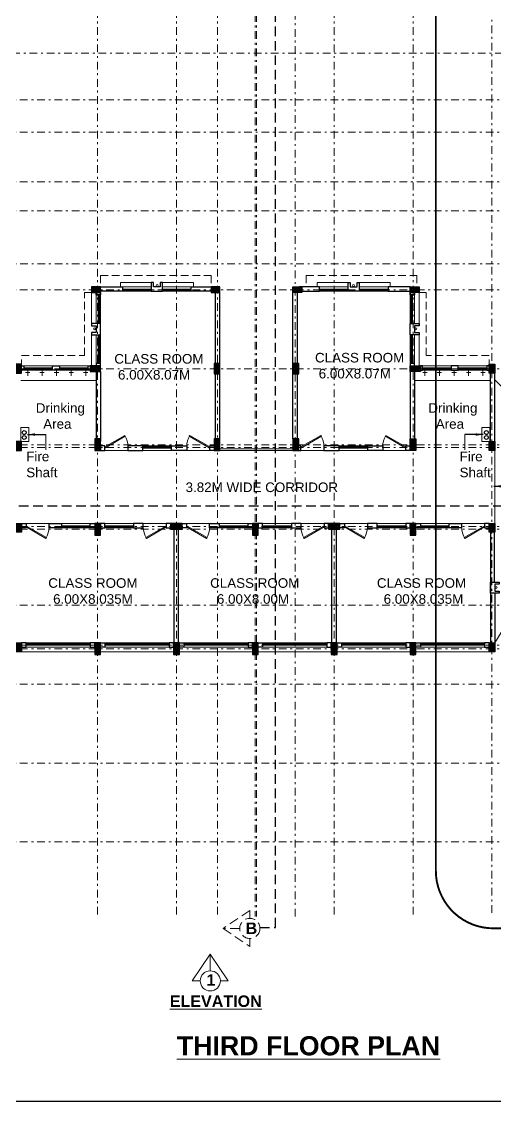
# Model space of a CAD drawing. Header units: millimetres. Extents: x 3614 to 12428, y -844 to 6844.
# Drawn here: x 5752.5 to 5777.2, y -352.7 to -296.4 of the extents above; entities that cross this region are included whole.
import ezdxf

# ---------------------------------------------------------------- set-up
doc = ezdxf.new("R2010")
doc.units = ezdxf.units.MM
doc.header["$LTSCALE"] = 40
doc.header["$MEASUREMENT"] = 0
for name, pattern in [('DASHDOT', [1, 0.5, -0.25, 0, -0.25]), ('DASHED', [0.75, 0.5, -0.25]), ('DASHED2', [0.375, 0.25, -0.125])]:
    doc.linetypes.add(name, pattern=pattern)
doc.layers.get('0').update_dxf_attribs({"linetype": 'CONTINUOUS', "lineweight": 20})
for name, color, linetype, lineweight in [('Beam', 254, 'CONTINUOUS', 25), ('CLL LEV.', 15, 'CONTINUOUS', 18), ('Column', 252, 'CONTINUOUS', 30), ('Column Hatch', 253, 'CONTINUOUS', 13), ('Dim', 220, 'CONTINUOUS', 15), ('Door', 54, 'CONTINUOUS', 18), ('EXPANSION JOINT', 248, 'CONTINUOUS', 20), ('Fixture', 44, 'CONTINUOUS', 15), ('GRID', 134, 'DASHDOT', 13), ('Hidden', 30, 'DASHED', 18), ('LINE', 22, 'CONTINUOUS', 13), ('Railing', 23, 'CONTINUOUS', 18), ('Section', 72, 'DASHED2', 30), ('Services', 1, 'DASHED', 30), ('TEXT', 7, 'CONTINUOUS', 20), ('Ventilator', 6, 'DASHED', 18), ('Wall', 7, 'CONTINUOUS', 30), ('Window', 150, 'CONTINUOUS', 15), ('Window-Wall', 7, 'CONTINUOUS', 18)]:
    doc.layers.add(name, color=color, linetype=linetype, lineweight=lineweight)
doc.styles.add('DIM', font='arial.ttf')
doc.styles.add('L120', font='simplex.shx', dxfattribs={"height": 1})
doc.styles.get("Standard").update_dxf_attribs({"font": 'txt.shx', "height": 0.03937})
doc.styles.add('Tabrej', font='GOTHIC.TTF')
doc.styles.add('Tabrej.', font='GOTHIC.TTF', dxfattribs={"height": 1})
doc.dimstyles.get("Standard").update_dxf_attribs({"dimtxt": 0.18, "dimasz": 0.18, "dimexe": 0.18, "dimexo": 0.0625, "dimgap": 0.09, "dimtad": 0, "dimtih": 1, "dimtoh": 1, "dimdec": 4, "dimzin": 0, "dimdsep": 46, "dimtxsty": 'Standard', "dimcen": 0.09, "dimadec": 0, "dimazin": 0, "dimtfac": 1, "dimtdec": 4, "dimtofl": 0, "dimtmove": 0, "dimatfit": 3, "dimfxl": 0, "dimtolj": 1, "dimtzin": 0, "dimarcsym": 0})

# ---------------------------------------------------------------- blocks, each defined once
blk = doc.blocks.new('VENT 2')
at = {"layer": 'Ventilator', "linetype": 'Continuous', "ltscale": 0.02}
for p, q in [((0, 0.182), (1.5, 0.182)), ((0, 0.152), (1.5, 0.152))]:
    blk.add_line(p, q, dxfattribs=at)
at = {"layer": 'Window-Wall'}
for p, q in [((0, 0.23), (1.5, 0.23)), ((0, 0), (0, 0.23)), ((0, 0.115), (1.5, 0.115)), ((1.5, 0), (0, 0)), ((1.5, 0.23), (1.5, 0))]:
    blk.add_line(p, q, dxfattribs=at)
blk = doc.blocks.new('COLUMN 546')
at = {"layer": 'Column Hatch'}
h = blk.add_hatch(color=0, dxfattribs=at)
h.dxf.hatch_style = 1
h.paths.add_polyline_path([(0, 0), (0.3, 0), (0.3, 0.46), (0, 0.46)])
at = {"layer": 'Column'}
for p, q in [((0.3, 0.46), (0, 0.46)), ((0, 0.46), (0, 0)), ((0, 0), (0.3, 0)), ((0.3, 0), (0.3, 0.46))]:
    blk.add_line(p, q, dxfattribs=at)
blk = doc.blocks.new('*U18')
for p, q in [((0, 0), (0, -6)), ((40, 0), (40, -6))]:
    blk.add_line(p, q)
blk.add_lwpolyline([(0, 0), (34.6, 20), (35.5, 18.5), (0.9, -1.5)], close=True)
blk.add_arc((0, 0), 40, 0, 30)
blk = doc.blocks.new('DOOR1')
at = {"layer": 'Door'}
blk.add_line((0, 0), (1.2, 0), dxfattribs=at)
at = {"layer": 'Door', "xscale": 0.0300000000000013, "yscale": 0.0300000000000013, "zscale": 0.0300000000000013}
blk.add_blockref('*U18', (0, 0.18), dxfattribs=at)
blk = doc.blocks.new('windoe 3')
at = {"layer": 'CLL LEV.'}
blk.add_line((3.585, -0.23), (-0.23, -0.23), dxfattribs=at)
at = {"layer": 'Window'}
for p, q in [((3.355, 0.179), (0, 0.179)), ((3.355, 0.149), (0, 0.149))]:
    blk.add_line(p, q, dxfattribs=at)
at = {"layer": 'Window-Wall'}
blk.add_line((3.355, 0.115), (0, 0.115), dxfattribs=at)
at = {"layer": 'Window-Wall', "ltscale": 0.05}
blk.add_lwpolyline([(0, 0), (3.355, 0), (3.355, 0.23), (0, 0.23)], close=True, dxfattribs=at)
blk = doc.blocks.new('SHAFT2')
at = {"layer": 'Fixture'}
blk.add_circle((0.302, 0.307), 0.05, dxfattribs=at)
at = {"layer": 'Wall'}
blk.add_lwpolyline([(0, 0.585), (0.46, 0.585), (0.46, 0.47), (0.23, 0.47), (0.23, 0.115), (0.46, 0.115), (0.46, 0), (0, 0), (0, 0.585)], dxfattribs=at)
blk = doc.blocks.new('WINDOW 1')
at = {"layer": 'CLL LEV.'}
for p, q in [((-0.115, -0.23), (-0.115, -0.46)), ((-0.115, -0.46), (1.615, -0.46)), ((1.615, -0.23), (1.615, -0.46))]:
    blk.add_line(p, q, dxfattribs=at)
at = {"layer": 'Window'}
for p, q in [((0, -0.051), (1.5, -0.051)), ((0, -0.081), (1.5, -0.081))]:
    blk.add_line(p, q, dxfattribs=at)
at = {"layer": 'Window-Wall'}
for p, q in [((0, 0), (1.5, 0)), ((0, -0.23), (0, 0)), ((1.5, 0), (1.5, -0.23)), ((0, -0.115), (1.5, -0.115)), ((1.5, -0.23), (0, -0.23))]:
    blk.add_line(p, q, dxfattribs=at)
blk = doc.blocks.new('colm 600')
at = {"layer": 'Column Hatch'}
h = blk.add_hatch(color=0, dxfattribs=at)
h.dxf.hatch_style = 1
h.paths.add_polyline_path([(5460.775, -628.796), (5460.475, -628.796), (5460.475, -629.396), (5460.775, -629.396)])
at = {"layer": 'Column'}
for p, q in [((5460.775, -628.796), (5460.475, -628.796)), ((5460.475, -628.796), (5460.475, -629.396)), ((5460.775, -629.396), (5460.775, -628.796)), ((5460.475, -629.396), (5460.775, -629.396))]:
    blk.add_line(p, q, dxfattribs=at)
blk = doc.blocks.new('COLM 530')
at = {"layer": 'Column Hatch'}
h = blk.add_hatch(color=0, dxfattribs=at)
h.dxf.hatch_style = 1
h.paths.add_polyline_path([(5443.518, -633.795), (5443.218, -633.795), (5443.218, -634.325), (5443.518, -634.325)])
at = {"layer": 'Column'}
for p, q in [((5443.518, -633.795), (5443.218, -633.795)), ((5443.218, -633.795), (5443.218, -634.325)), ((5443.518, -634.325), (5443.518, -633.795)), ((5443.218, -634.325), (5443.518, -634.325))]:
    blk.add_line(p, q, dxfattribs=at)
blk = doc.blocks.new('PROJ FNVJ')
at = {"layer": 'Hidden', "ltscale": 0.02}
for p, q in [((5461.628, -603.619), (5467.398, -603.619)), ((5461.628, -603.619), (5461.628, -604.221)), ((5467.398, -603.619), (5467.398, -604.221))]:
    blk.add_line(p, q, dxfattribs=at)
blk = doc.blocks.new('drt')
at = {"layer": 'TEXT', "ltscale": 0.05}
for p, q in [((44.942, -30.84), (45.881, -29.442)), ((45.881, -30.314), (45.881, -29.442)), ((45.881, -29.442), (46.819, -30.84)), ((44.942, -30.84), (45.355, -30.84)), ((46.407, -30.84), (46.819, -30.84))]:
    blk.add_line(p, q, dxfattribs=at)
blk.add_circle((45.881, -30.84), 0.526, dxfattribs=at)
at = {"layer": 'TEXT', "insert": (45.684, -30.492), "char_height": 0.6, "attachment_point": 1, "rotation": 359.4813, "style": 'Tabrej.'}
blk.add_mtext_dynamic_manual_height_columns('{\\fArial|b1|i0|c0|p34;1}', width=20.54056, gutter_width=5, heights=[0], dxfattribs=at)
at = {"layer": 'TEXT', "insert": (43.767, -31.598), "char_height": 0.6, "attachment_point": 1, "style": 'Tabrej.'}
blk.add_mtext_dynamic_manual_height_columns('{\\fArial|b1|i0|c0|p34;\\LELEVATION }', width=20.54056, gutter_width=5, heights=[0], dxfattribs=at)
blk = doc.blocks.new('BDHVBFH')
at = {"layer": 'Section', "color": 7, "linetype": 'ByBlock', "lineweight": 20, "ltscale": 0.05}
for p, q in [((5432.399, -574.787), (5431.461, -576.186)), ((5432.399, -575.66), (5432.399, -574.787)), ((5433.338, -576.186), (5432.399, -574.787)), ((5431.873, -576.186), (5431.461, -576.186)), ((5433.338, -576.186), (5432.925, -576.186))]:
    blk.add_line(p, q, dxfattribs=at)
blk.add_circle((5432.399, -576.186), 0.526, dxfattribs=at)
blk = doc.blocks.new('SECT BB')
at = {"layer": 'Section', "ltscale": 0.05}
for p, q in [((5469.946, -289.614), (5470.752, -289.614)), ((5470.752, -343.655), (5470.752, -289.614)), ((5469.946, -343.655), (5470.752, -343.655))]:
    blk.add_line(p, q, dxfattribs=at)
at = {"layer": 'Section', "rotation": 90}
for p in [(4893.237, -5721.963), (4893.237, -5776.106)]:
    blk.add_blockref('BDHVBFH', p, dxfattribs=at)
at = {"layer": 'Section', "char_height": 0.6, "attachment_point": 1, "rotation": 1.0017, "style": 'Tabrej'}
for insert in [(5469.197, -289.257), (5469.197, -343.405)]:
    blk.add_mtext_dynamic_manual_height_columns('{\\fArial|b1|i0|c0|p34;B}', width=20.54056, gutter_width=5, heights=[0], dxfattribs=dict(at, insert=insert))
blk = doc.blocks.new('SEC AA')
at = {"layer": 'Section', "ltscale": 0.05}
blk.add_line((5428.116, -321.664), (5509.295, -321.664), dxfattribs=at)
blk = doc.blocks.new('GRID TY6')
at = {"layer": 'GRID', "lineweight": 18, "ltscale": 0.02}
for p, q in [((5461.4778, -290.0307), (5461.4778, -340.9309)), ((5465.5928, -290.0307), (5465.5928, -340.9309)), ((5473.8228, -290.0307), (5473.8228, -340.9309)), ((5477.9378, -290.0307), (5477.9378, -340.9309)), ((5469.7078, -290.2417), (5469.7078, -340.9309)), ((5482.0528, -291.7377), (5482.0528, -340.9309)), ((5432.7255, -295.8856), (5508.2295, -295.8856)), ((5508.2295, -300.0006), (5432.7255, -300.0006)), ((5508.2295, -304.1156), (5432.7249, -304.1156)), ((5508.2295, -308.2306), (5432.7255, -308.2306)), ((5508.2295, -312.3456), (5432.7255, -312.3456)), ((5508.2295, -316.3106), (5433.2737, -316.3106)), ((5508.2295, -316.4606), (5433.2827, -316.4606)), ((5508.2295, -320.5756), (5433.2737, -320.5756)), ((5508.2295, -320.7256), (5433.2827, -320.7256)), ((5508.2295, -324.6906), (5432.7255, -324.6906)), ((5508.2295, -326.7706), (5433.2737, -326.7706)), ((5508.2295, -326.9556), (5433.2454, -326.9556)), ((5508.2295, -328.8056), (5432.7255, -328.8056)), ((5508.2295, -332.9206), (5432.7255, -332.9206)), ((5508.2295, -337.0356), (5432.7255, -337.0356))]:
    blk.add_line(p, q, dxfattribs=at)
at = {"layer": 'GRID', "color": 190, "lineweight": 18, "ltscale": 0.02}
for p, q in [((5467.7428, -290.0307), (5467.7428, -341.0225)), ((5471.7878, -290.1224), (5471.7878, -341.0225)), ((5469.7653, -290.2392), (5469.7653, -340.9309)), ((5508.2295, -298.3106), (5432.3268, -298.3106)), ((5508.2295, -302.5959), (5432.6614, -302.5959)), ((5508.2388, -306.8766), (5432.6783, -306.8766))]:
    blk.add_line(p, q, dxfattribs=at)

msp = doc.modelspace()

# ---------------------------------------------------------------- linework, layer by layer
at = {"layer": 'Beam', "ltscale": 0.05}
msp.add_lwpolyline([(5375.2505, -262.6934), (6008.3008, -262.6934), (6008.3008, -352.7314), (5375.2505, -352.7314)], close=True, dxfattribs=at)
at = {"layer": 'CLL LEV.'}
for p, q in [((5756.4105, -312.6191), (5756.1805, -312.6191)), ((5756.1805, -312.6191), (5756.1805, -314.3491)), ((5773.0305, -312.6191), (5773.2605, -312.6191)), ((5773.2605, -312.6191), (5773.2605, -314.3491))]:
    msp.add_line(p, q, dxfattribs=at)
at = {"layer": 'Dim'}
for p, q in [((5753.7913, -317.9359), (5753.7913, -318.7297)), ((5775.6497, -317.9359), (5775.6497, -318.7297))]:
    msp.add_line(p, q, dxfattribs=at)
at = {"layer": 'Dim', "color": 1, "linetype": 'DASHDOT', "ltscale": 0.05, "const_width": 0.1}
msp.add_lwpolyline([(5777.139, -289.9779), (5804.2313, -289.9779, -0.4142136), (5807.2313, -292.9779), (5807.2313, -340.7006, -0.4142136), (5804.2313, -343.7006), (5777.139, -343.7006, -0.4142136), (5774.139, -340.7006), (5774.139, -292.9779, -0.4142136)], format="xyb", close=True, dxfattribs=at)
at = {"layer": 'EXPANSION JOINT', "linetype": 'ByBlock', "ltscale": 0.05}
msp.add_line((5777.2155, -318.7641), (5777.2155, -322.5791), dxfattribs=at)
at = {"layer": 'Fixture', "linetype": 'ByBlock', "ltscale": 0.05}
for p, q in [((5752.9605, -314.7005), (5752.7305, -314.7005)), ((5752.8455, -314.5791), (5752.8455, -314.8791)), ((5753.7105, -314.7005), (5753.4805, -314.7005)), ((5753.5955, -314.5791), (5753.5955, -314.8791)), ((5754.4605, -314.7005), (5754.2305, -314.7005)), ((5754.3455, -314.5791), (5754.3455, -314.8791)), ((5755.2355, -314.7005), (5755.0055, -314.7005)), ((5755.1205, -314.5791), (5755.1205, -314.8791)), ((5755.9855, -314.7005), (5755.7555, -314.7005)), ((5755.8705, -314.5791), (5755.8705, -314.8791)), ((5773.4569, -314.7005), (5773.6869, -314.7005)), ((5773.5719, -314.5791), (5773.5719, -314.8791)), ((5774.2069, -314.7005), (5774.4369, -314.7005)), ((5774.3219, -314.5791), (5774.3219, -314.8791)), ((5774.9819, -314.7005), (5775.2119, -314.7005)), ((5775.0969, -314.5791), (5775.0969, -314.8791)), ((5775.7319, -314.7005), (5775.9619, -314.7005)), ((5775.8469, -314.5791), (5775.8469, -314.8791)), ((5776.4819, -314.7005), (5776.7119, -314.7005)), ((5776.5969, -314.5791), (5776.5969, -314.8791)), ((5756.4105, -315.1109), (5752.4905, -315.1109)), ((5773.0319, -315.1109), (5776.9519, -315.1109))]:
    msp.add_line(p, q, dxfattribs=at)
at = {"layer": 'Hidden', "ltscale": 0.02}
for p, q in [((5755.8105, -313.8191), (5755.8105, -310.5341)), ((5755.8105, -310.5341), (5756.4105, -310.5341)), ((5773.6305, -310.5341), (5773.0305, -310.5341)), ((5773.6305, -313.8191), (5773.6305, -310.5341)), ((5752.5269, -314.4191), (5752.5269, -313.8191)), ((5752.5269, -313.8191), (5755.8105, -313.8191)), ((5776.9142, -313.8191), (5773.6305, -313.8191)), ((5776.9142, -314.4191), (5776.9142, -313.8191))]:
    msp.add_line(p, q, dxfattribs=at)
at = {"layer": 'LINE', "linetype": 'ByBlock', "ltscale": 0.05}
for points in [[(5752.9071, -317.5677), (5752.4905, -317.5677), (5752.4905, -318.3041), (5752.9071, -318.3041)], [(5776.5339, -317.5677), (5776.9505, -317.5677), (5776.9505, -318.3041), (5776.5339, -318.3041)]]:
    msp.add_lwpolyline(points, close=True, dxfattribs=at)
at = {"layer": 'Railing', "ltscale": 0.05}
for p, q in [((5762.8705, -318.6841), (5766.6855, -318.6842)), ((5762.8705, -318.7641), (5766.6855, -318.7642))]:
    msp.add_line(p, q, dxfattribs=at)
at = {"layer": 'Services', "linetype": 'ByBlock', "ltscale": 0.05}
for centre in [(5752.6639, -317.8339), (5776.7772, -317.8339), (5752.6639, -318.0941), (5776.7772, -318.0941)]:
    msp.add_circle(centre, 0.1, dxfattribs=at)
at = {"layer": 'Wall', "ltscale": 0.05}
for p, q in [((5762.6405, -318.1641), (5762.6405, -310.5341)), ((5762.8705, -318.1641), (5762.8705, -310.5341)), ((5766.6855, -318.1641), (5766.6855, -310.5341)), ((5766.9155, -318.1641), (5766.9155, -310.5341)), ((5756.4105, -314.6491), (5756.4105, -318.3041)), ((5756.6405, -314.6491), (5756.6405, -318.3041)), ((5772.8005, -314.6491), (5772.8005, -318.3041)), ((5773.0305, -314.6491), (5773.0305, -318.3041)), ((5762.8705, -318.3042), (5762.6405, -318.3042)), ((5766.6855, -318.3042), (5766.9155, -318.3042)), ((5760.4905, -328.8091), (5760.4905, -322.8791)), ((5760.7205, -328.8091), (5760.7205, -322.8791)), ((5768.7205, -328.8091), (5768.7205, -322.8791)), ((5768.9505, -328.8091), (5768.9505, -322.8791))]:
    msp.add_line(p, q, dxfattribs=at)
at = {"layer": 'Wall', "linetype": 'ByBlock', "ltscale": 0.05}
for p, q in [((5776.9855, -318.3841), (5776.9855, -314.6609)), ((5777.2155, -318.3041), (5777.2155, -314.6609))]:
    msp.add_line(p, q, dxfattribs=at)
at = {"layer": 'Wall'}
for p, q in [((5776.9855, -323.0391), (5776.9855, -328.8091)), ((5777.1805, -323.0391), (5777.1805, -325.6316)), ((5777.2155, -326.2166), (5777.2155, -328.8091))]:
    msp.add_line(p, q, dxfattribs=at)
for points in [[(5756.6405, -310.2341), (5757.7941, -310.2341), (5757.7941, -310.4641), (5756.6405, -310.4641), (5756.6405, -310.2341)], [(5761.3791, -310.2341), (5762.4105, -310.2341), (5762.4105, -310.4641), (5761.3791, -310.4641), (5761.3791, -310.2341)], [(5768.0619, -310.2341), (5767.0305, -310.2341), (5767.0305, -310.4641), (5768.0619, -310.4641), (5768.0619, -310.2341)], [(5772.8005, -310.2341), (5771.6469, -310.2341), (5771.6469, -310.4641), (5772.8005, -310.4641), (5772.8005, -310.2341)], [(5756.4105, -310.5341), (5756.4105, -310.6491), (5756.6405, -310.6491), (5756.6405, -310.5341), (5756.4105, -310.5341)], [(5756.4105, -310.6491), (5756.4105, -310.5341), (5756.6405, -310.5341), (5756.6405, -310.6491), (5756.4105, -310.6491)], [(5773.0305, -310.5341), (5773.0305, -310.6491), (5772.8005, -310.6491), (5772.8005, -310.5341), (5773.0305, -310.5341)], [(5773.0305, -310.6491), (5773.0305, -310.5341), (5772.8005, -310.5341), (5772.8005, -310.6491), (5773.0305, -310.6491)], [(5752.5255, -314.5791), (5752.5255, -314.3491), (5752.6419, -314.3491), (5752.6419, -314.5791), (5752.5255, -314.5791)], [(5754.1419, -314.5791), (5754.1419, -314.3491), (5754.4955, -314.3491), (5754.4955, -314.5791), (5754.1419, -314.5791)], [(5755.9955, -314.5791), (5755.9955, -314.3491), (5756.1119, -314.3491), (5756.1119, -314.5791), (5755.9955, -314.5791)], [(5756.4105, -314.2341), (5756.4105, -314.3491), (5756.6405, -314.3491), (5756.6405, -314.2341), (5756.4105, -314.2341)], [(5773.0305, -314.3491), (5773.0305, -314.2341), (5772.8005, -314.2341), (5772.8005, -314.3491), (5773.0305, -314.3491)], [(5773.4469, -314.5791), (5773.4469, -314.3491), (5773.3305, -314.3491), (5773.3305, -314.5791), (5773.4469, -314.5791)], [(5775.3005, -314.5791), (5775.3005, -314.3491), (5774.9469, -314.3491), (5774.9469, -314.5791), (5775.3005, -314.5791)], [(5776.9169, -314.5791), (5776.9169, -314.3491), (5776.8005, -314.3491), (5776.8005, -314.5791), (5776.9169, -314.5791)], [(5756.6405, -318.5341), (5756.6405, -318.7641), (5756.8705, -318.7641), (5756.8705, -318.5341), (5756.6405, -318.5341)], [(5758.0705, -318.5341), (5758.0705, -318.7641), (5758.8528, -318.7641), (5758.8528, -318.5341), (5758.0705, -318.5341)], [(5761.1405, -318.5342), (5761.1405, -318.7642), (5760.3528, -318.7642), (5760.3528, -318.5342), (5761.1405, -318.5342)], [(5762.5705, -318.5342), (5762.5705, -318.7642), (5762.3405, -318.7642), (5762.3405, -318.5342), (5762.5705, -318.5342)], [(5766.8705, -318.5342), (5766.8705, -318.7642), (5767.1005, -318.7642), (5767.1005, -318.5342), (5766.8705, -318.5342)], [(5768.3005, -318.5342), (5768.3005, -318.7642), (5769.0883, -318.7642), (5769.0883, -318.5342), (5768.3005, -318.5342)], [(5771.3705, -318.5341), (5771.3705, -318.7641), (5770.5883, -318.7641), (5770.5883, -318.5341), (5771.3705, -318.5341)], [(5772.8005, -318.5341), (5772.8005, -318.7641), (5772.5705, -318.7641), (5772.5705, -318.5341), (5772.8005, -318.5341)], [(5752.5255, -322.8091), (5752.5255, -322.5791), (5752.7555, -322.5791), (5752.7555, -322.8091), (5752.5255, -322.8091)], [(5753.9555, -322.8091), (5753.9555, -322.5791), (5754.6105, -322.5791), (5754.6105, -322.8091), (5753.9555, -322.8091)], [(5756.1105, -322.8091), (5756.1105, -322.5791), (5756.3405, -322.5791), (5756.3405, -322.8091), (5756.1105, -322.8091)], [(5756.8705, -322.8091), (5756.8705, -322.5791), (5756.6405, -322.5791), (5756.6405, -322.8091), (5756.8705, -322.8091)], [(5758.8755, -322.8091), (5758.8755, -322.5791), (5758.3705, -322.5791), (5758.3705, -322.8091), (5758.8766, -322.8091)], [(5760.3055, -322.8091), (5760.3055, -322.5791), (5760.0755, -322.5791), (5760.0755, -322.8091), (5760.3055, -322.8091)], [(5760.9055, -322.8091), (5760.9055, -322.5791), (5761.1355, -322.5791), (5761.1355, -322.8091), (5760.9055, -322.8091)], [(5762.3355, -322.8091), (5762.3355, -322.5791), (5762.8405, -322.5791), (5762.8405, -322.8091), (5762.3355, -322.8091)], [(5764.3405, -322.8091), (5764.3405, -322.5791), (5764.5705, -322.5791), (5764.5705, -322.8091), (5764.3405, -322.8091)], [(5765.1005, -322.8091), (5765.1005, -322.5791), (5764.8705, -322.5791), (5764.8705, -322.8091), (5765.1005, -322.8091)], [(5767.1055, -322.8091), (5767.1055, -322.5791), (5766.6005, -322.5791), (5766.6005, -322.8091), (5767.1055, -322.8091)], [(5768.5355, -322.8091), (5768.5355, -322.5791), (5768.3055, -322.5791), (5768.3055, -322.8091), (5768.5355, -322.8091)], [(5769.1355, -322.8091), (5769.1355, -322.5791), (5769.3655, -322.5791), (5769.3655, -322.8091), (5769.1355, -322.8091)], [(5772.8005, -322.8091), (5772.8005, -322.5791), (5772.5705, -322.5791), (5772.5705, -322.8091), (5772.8005, -322.8091)], [(5773.1005, -322.8091), (5773.1005, -322.5791), (5773.3305, -322.5791), (5773.3305, -322.8091), (5773.1005, -322.8091)], [(5776.9155, -322.8091), (5776.9155, -322.5791), (5776.6855, -322.5791), (5776.6855, -322.8091), (5776.9155, -322.8091)], [(5752.7555, -329.0391), (5752.7555, -328.8091), (5752.5255, -328.8091), (5752.5255, -329.0391), (5752.7555, -329.0391)], [(5756.3405, -329.0391), (5756.3405, -328.8091), (5756.1105, -328.8091), (5756.1105, -329.0391), (5756.3405, -329.0391)], [(5756.6405, -329.0391), (5756.6405, -328.8091), (5756.8705, -328.8091), (5756.8705, -329.0391), (5756.6405, -329.0391)], [(5760.4555, -329.0391), (5760.4555, -328.8091), (5760.2255, -328.8091), (5760.2255, -329.0391), (5760.4555, -329.0391)], [(5760.7555, -329.0391), (5760.7555, -328.8091), (5760.9855, -328.8091), (5760.9855, -329.0391), (5760.7555, -329.0391)], [(5764.5705, -329.0391), (5764.5705, -328.8091), (5764.3405, -328.8091), (5764.3405, -329.0391), (5764.5705, -329.0391)], [(5764.8705, -329.0391), (5764.8705, -328.8091), (5765.1005, -328.8091), (5765.1005, -329.0391), (5764.8705, -329.0391)], [(5768.6855, -329.0391), (5768.6855, -328.8091), (5768.4555, -328.8091), (5768.4555, -329.0391), (5768.6855, -329.0391)], [(5768.9855, -329.0391), (5768.9855, -328.8091), (5769.2155, -328.8091), (5769.2155, -329.0391), (5768.9855, -329.0391)], [(5772.8005, -329.0391), (5772.8005, -328.8091), (5772.5705, -328.8091), (5772.5705, -329.0391), (5772.8005, -329.0391)], [(5773.1005, -329.0391), (5773.1005, -328.8091), (5773.3305, -328.8091), (5773.3305, -329.0391), (5773.1005, -329.0391)], [(5776.9155, -329.0391), (5776.9155, -328.8091), (5776.6855, -328.8091), (5776.6855, -329.0391), (5776.9155, -329.0391)]]:
    msp.add_lwpolyline(points, dxfattribs=at)
at = {"layer": 'Wall', "ltscale": 0.05}
for points in [[(5770.5655, -322.8091), (5771.0705, -322.8091), (5771.0705, -322.5791), (5770.5655, -322.5791)], [(5775.4855, -322.8091), (5774.8305, -322.8091), (5774.8305, -322.5791), (5775.4855, -322.5791)]]:
    msp.add_lwpolyline(points, close=True, dxfattribs=at)
at = {"layer": 'Window-Wall'}
for p, q in [((5756.4105, -312.7341), (5756.6405, -312.7341)), ((5773.0305, -312.7341), (5772.8005, -312.7341)), ((5752.7555, -328.8091), (5752.7555, -329.0391)), ((5756.3405, -329.0391), (5756.3405, -328.8091))]:
    msp.add_line(p, q, dxfattribs=at)
at = {"layer": 'Window-Wall', "linetype": 'DASHED', "ltscale": 0.05}
for p, q in [((5777.2155, -315.0741), (5780.8705, -318.6841)), ((5777.2155, -328.8091), (5780.8705, -322.8791))]:
    msp.add_line(p, q, dxfattribs=at)

# ---------------------------------------------------------------- block references
for name, p in [('GRID TY6', (295.0127, -2.1555)), ('COLM 530', (319.3527, 319.5608)), ('COLM 530', (323.4677, 319.5608)), ('colm 600', (295.8655, 310.6317)), ('colm 600', (302.0955, 310.6317)), ('colm 600', (306.2105, 310.6316)), ('colm 600', (295.8655, 306.2167)), ('colm 600', (304.0955, 306.2167)), ('colm 600', (312.3255, 306.2167)), ('colm 600', (295.8655, 299.9867)), ('colm 600', (299.9805, 299.9867)), ('colm 600', (304.0955, 299.9867)), ('colm 600', (308.2105, 299.9867)), ('colm 600', (312.3255, 299.9867))]:
    msp.add_blockref(name, p)
at = {"color": 7, "extrusion": (0, 0, -1), "xscale": -1, "zscale": -1, "rotation": 270}
for p in [(-5756.6405, -310.5341), (-5762.8705, -310.5341)]:
    msp.add_blockref('COLUMN 546', p, dxfattribs=at)
at = {"linetype": 'ByBlock', "extrusion": (0, 0, -1), "zscale": -1, "rotation": 89.99999999993977}
msp.add_blockref('SHAFT2', (-5759.2941, -310.4641), dxfattribs=at)
at = {"color": 7, "extrusion": (0, 0, -1), "zscale": -1}
for p, rotation in [((-5766.6855, -310.5341), 90.00000000000004), ((-5772.8005, -310.5341), 90.00000000000004), ((-5752.2255, -322.5791), 180), ((-5776.9155, -322.5791), 180), ((-5752.2255, -328.8091), 180), ((-5776.9155, -328.8091), 180)]:
    msp.add_blockref('COLUMN 546', p, dxfattribs=dict(at, rotation=rotation))
at = {"linetype": 'ByBlock', "extrusion": (0, 0, -1), "xscale": -1, "zscale": -1, "rotation": 270.0000000000603}
msp.add_blockref('SHAFT2', (-5770.1469, -310.4641), dxfattribs=at)
at = {"linetype": 'ByBlock', "extrusion": (0, 0, -1), "zscale": -1}
msp.add_blockref('SHAFT2', (-5756.6405, -312.7341), dxfattribs=at)
at = {"linetype": 'ByBlock', "extrusion": (0, 0, -1), "xscale": -1, "zscale": -1}
for p in [(-5772.8005, -312.7341), (-5776.9855, -326.2166)]:
    msp.add_blockref('SHAFT2', p, dxfattribs=at)
at = {"color": 7, "extrusion": (0, 0, -1), "xscale": -1, "zscale": -1}
for p in [(-5752.2255, -314.7291), (-5752.2255, -318.7641)]:
    msp.add_blockref('COLUMN 546', p, dxfattribs=at)
at = {"rotation": 270}
for name, p in [('COLM 530', (6390.4354, 5128.8687)), ('colm 600', (6389.7013, 5137.896)), ('colm 600', (6397.9313, 5137.896))]:
    msp.add_blockref(name, p, dxfattribs=at)
at = {"xscale": -1, "rotation": 90}
msp.add_blockref('COLM 530', (5139.0057, 5128.8687), dxfattribs=at)
at = {"color": 7, "extrusion": (0, 0, -1), "zscale": -1}
for p in [(-5777.2155, -314.7291), (-5777.2155, -318.7641)]:
    msp.add_blockref('COLUMN 546', p, dxfattribs=at)
at = {"xscale": -1}
msp.add_blockref('colm 600', (11233.5756, 310.6317), dxfattribs=at)
at = {"layer": 'CLL LEV.'}
for p, rotation in [((5759.2941, -310.4641), 180.0000000000602), ((5761.3791, -310.4641), 180.0000000000602), ((5756.6405, -310.6491), 269.9999999999999)]:
    msp.add_blockref('WINDOW 1', p, dxfattribs=dict(at, rotation=rotation))
at = {"layer": 'CLL LEV.', "xscale": -1}
for p, rotation in [((5768.0619, -310.4641), 180), ((5770.1469, -310.4641), 180), ((5772.8005, -310.6491), 90.00000000000004), ((5756.6405, -314.2341), 270.0000000000001), ((5772.8005, -312.7341), 90.00000000000004)]:
    msp.add_blockref('WINDOW 1', p, dxfattribs=dict(at, rotation=rotation))
at = {"layer": 'Hidden'}
for p in [(295.0127, 293.9867), (305.7477, 293.9867)]:
    msp.add_blockref('PROJ FNVJ', p, dxfattribs=at)
at = {"layer": 'Section'}
for name in ['SECT BB', 'SEC AA']:
    msp.add_blockref(name, (295.0127, 0), dxfattribs=at)
at = {"layer": 'Wall'}
for name, p in [('drt', (5716.4899, -315.6044)), ('DOOR1', (5756.8705, -318.7641))]:
    msp.add_blockref(name, p, dxfattribs=at)
at = {"layer": 'Wall', "extrusion": (0, 0, -1), "xscale": -1, "zscale": -1, "rotation": 180}
for p in [(-5754.1419, -314.3491), (-5755.9955, -314.3491)]:
    msp.add_blockref('VENT 2', p, dxfattribs=at)
at = {"layer": 'Wall', "extrusion": (0, 0, -1), "zscale": -1, "rotation": 180}
for p in [(-5773.4469, -314.3491), (-5775.3005, -314.3491)]:
    msp.add_blockref('VENT 2', p, dxfattribs=at)
at = {"layer": 'Wall', "extrusion": (0, 0, -1), "zscale": -1}
for name, p in [('DOOR1', (-5762.3405, -318.7642)), ('VENT 2', (-5760.3528, -318.7641))]:
    msp.add_blockref(name, p, dxfattribs=at)
at = {"layer": 'Wall', "extrusion": (0, 0, -1), "xscale": -1, "zscale": -1}
for name, p in [('DOOR1', (-5767.1005, -318.7642)), ('VENT 2', (-5769.0883, -318.7641))]:
    msp.add_blockref(name, p, dxfattribs=at)
at = {"layer": 'Wall', "xscale": -1}
msp.add_blockref('DOOR1', (5772.5705, -318.7641), dxfattribs=at)
at = {"layer": 'Wall', "xscale": -1, "rotation": 180}
for name, p in [('DOOR1', (5752.7555, -322.5791)), ('VENT 2', (5754.6105, -322.5791)), ('DOOR1', (5761.1355, -322.5791)), ('VENT 2', (5762.8405, -322.5791)), ('DOOR1', (5769.3655, -322.5791)), ('VENT 2', (5773.3305, -322.5791))]:
    msp.add_blockref(name, p, dxfattribs=at)
at = {"layer": 'Wall', "rotation": 180}
for name, p in [('VENT 2', (5758.3705, -322.5791)), ('DOOR1', (5760.0755, -322.5791)), ('VENT 2', (5766.6005, -322.5791)), ('DOOR1', (5768.3055, -322.5791)), ('VENT 2', (5772.5705, -322.5791)), ('DOOR1', (5776.6855, -322.5791))]:
    msp.add_blockref(name, p, dxfattribs=at)
at = {"layer": 'Wall', "linetype": 'ByBlock'}
for p in [(5752.7555, -329.0391), (5756.8705, -329.0391), (5760.9855, -329.0391), (5765.1005, -329.0391), (5769.2155, -329.0391), (5773.3305, -329.0391)]:
    msp.add_blockref('windoe 3', p, dxfattribs=at)

# ---------------------------------------------------------------- texts
at = {"layer": 'TEXT', "style": 'DIM'}
for s, width, insert, char_height, attachment_point in [('{\\fArial|b0|i0|c0|p34;CLASS ROOM\\P 6.00X8.07M}', 19.989683, (5757.3619, -313.7354), 0.5, 1), ('{\\fArial|b0|i0|c0|p34;CLASS ROOM\\P 6.00X8.07M}', 19.989683, (5767.8336, -313.6766), 0.5, 1), ('{\\fArial|b0|i0|c0|p34;Drinking\\P  Area}', 19.989683, (5753.2673, -316.3011), 0.5, 1), ('{\\fArial|b0|i0|c0|p34;Drinking\\P  Area}', 19.989683, (5773.7471, -316.3011), 0.5, 1), ('{\\fArial|b0|i0|c0|p34;Fire \\PShaft}', 19.989683, (5752.7681, -318.8301), 0.5, 1), ('{\\fArial|b0|i0|c0|p34;Fire \\PShaft}', 19.989683, (5775.3786, -318.8301), 0.5, 1), ('{\\fArial|b0|i0|c0|p34;3.82M WIDE CORRIDOR}', 19.989683, (5761.0816, -320.4375), 0.5, 1), ('CLASS ROOM\\P6.00X8.035M', 4.868108, (5756.2476, -325.4341), 0.5, 2), ('\\pi0.034668; CLASS ROOM\\P\\pi0;   6.00X8.00M', 4.868108, (5762.1328, -325.4341), 0.5, 1), ('\\pi0.034668; CLASS ROOM\\P\\pi0;   6.00X8.035M', 4.868108, (5770.8345, -325.4341), 0.5, 1), ('{\\fArial|b1|i0|c0|p34;\\LTHIRD FLOOR PLAN}', 20.540561, (5760.6248, -349.3299), 1, 1)]:
    msp.add_mtext_dynamic_manual_height_columns(s, width=width, gutter_width=5, heights=[0], dxfattribs=dict(at, insert=insert, char_height=char_height, attachment_point=attachment_point))

# ---------------------------------------------------------------- leaders
at = {"layer": 'TEXT'}
for points in [[(5752.8282, -317.9359), (5753.7913, -317.9359)], [(5776.6129, -317.9359), (5775.6497, -317.9359)], [(5777.1643, -320.6357), (5778.6487, -320.6357)]]:
    msp.add_leader(points, dimstyle='Standard', override={"dimscale": 40, "dimasz": 0.01, "dimgap": 0.09, "dimtad": 0, "dimpost": "'", "dimtxsty": 'L120', "dimarcsym": 1}, dxfattribs=at)

doc.saveas('drawing.dxf')
